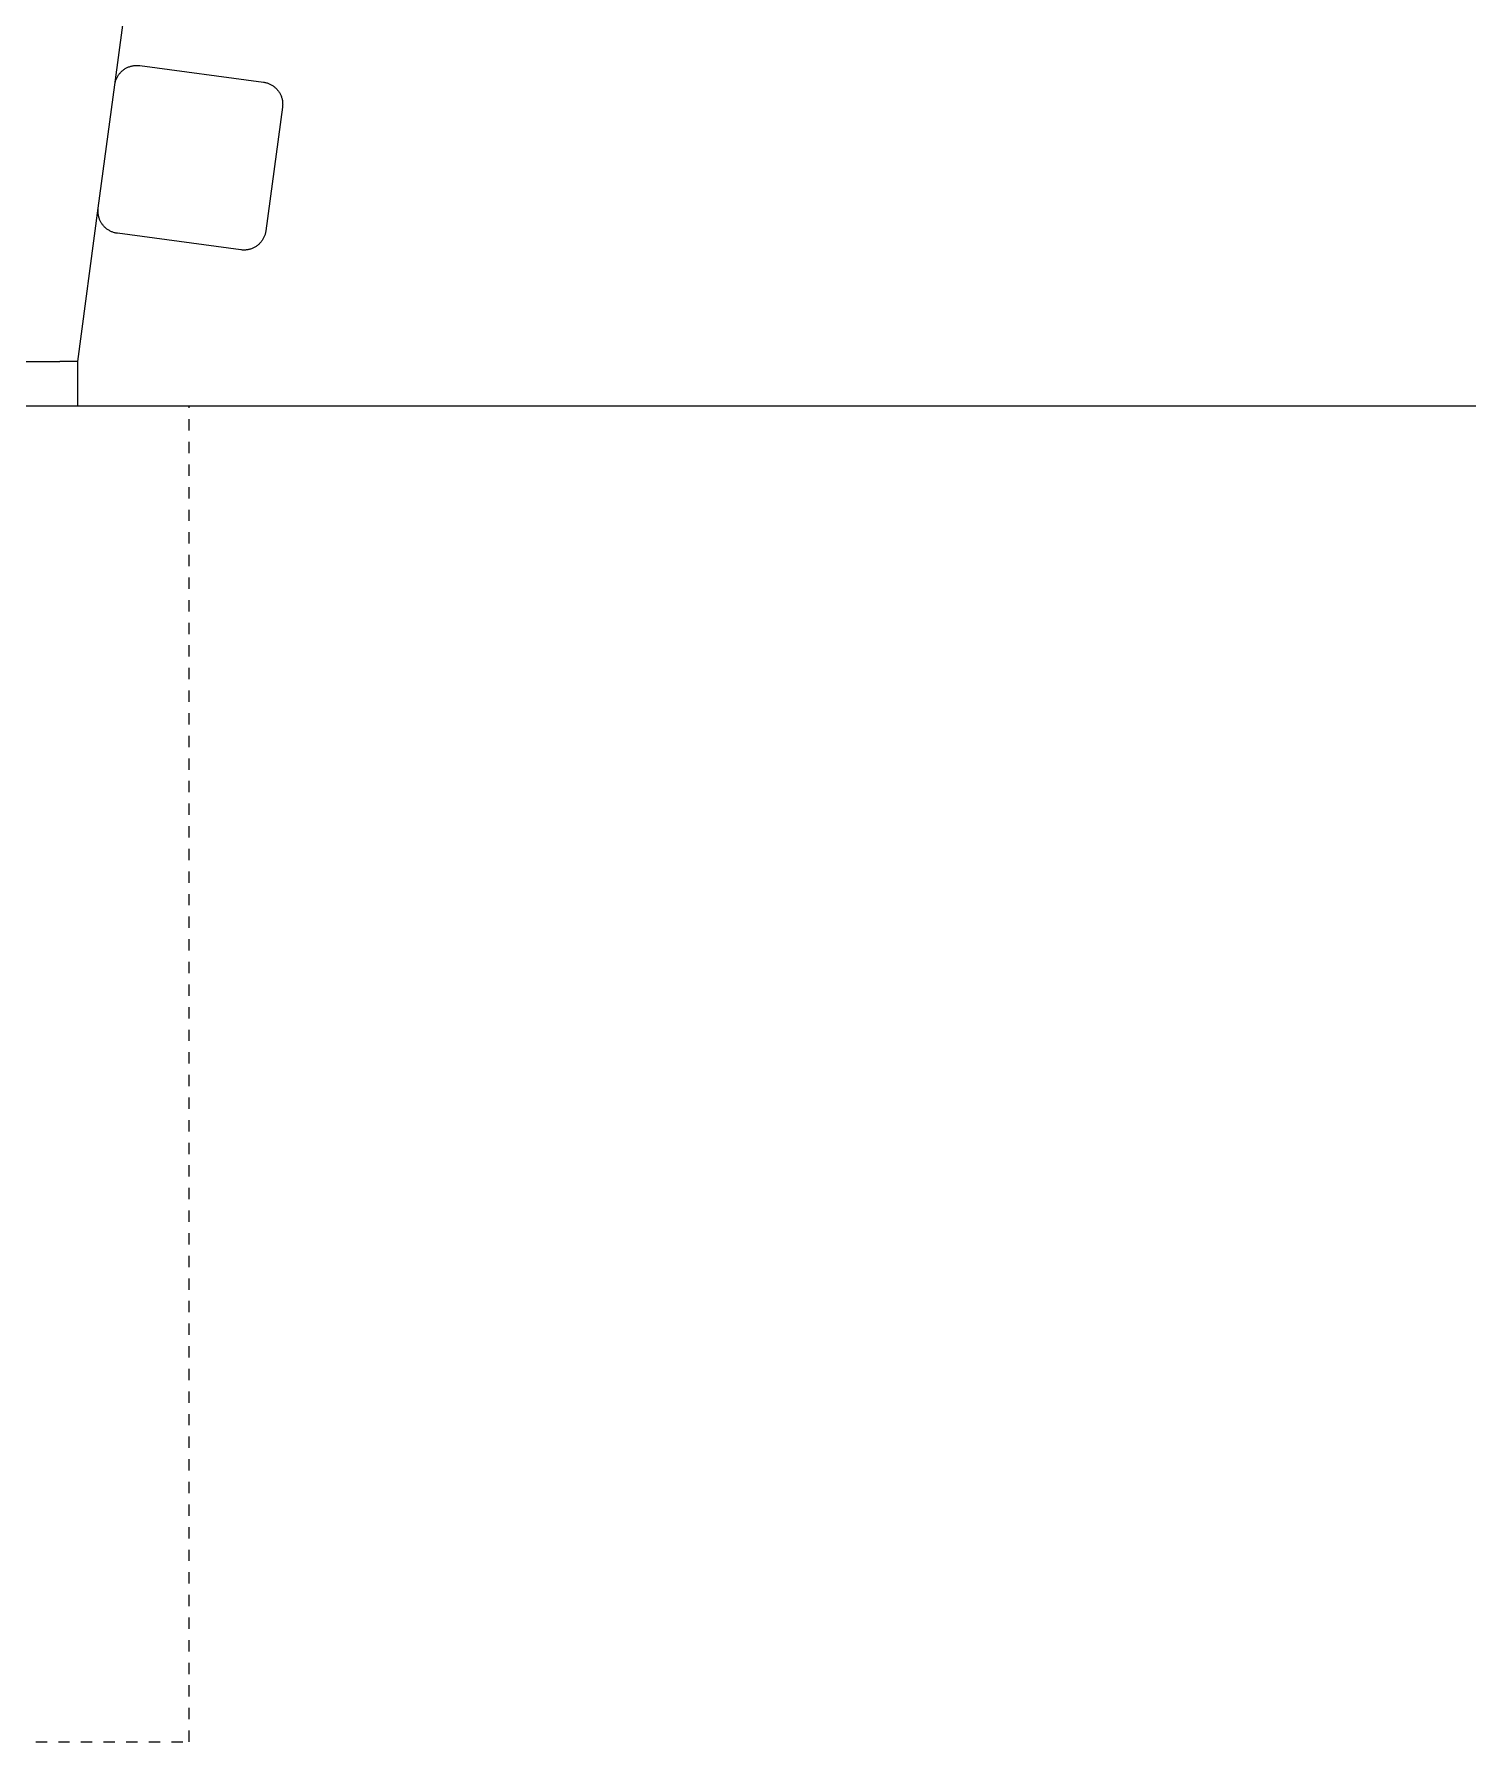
# Model space of a CAD drawing. Header units: inches. Extents: x -6 to 95, y -2 to 61.
# Drawn here: x 43.83 to 56.58, y 29.9 to 45.01 of the extents above; entities that cross this region are included whole.
import ezdxf

# ---------------------------------------------------------------- set-up
doc = ezdxf.new("R2010")
doc.units = ezdxf.units.IN
doc.linetypes.add('HIDDEN', pattern=[1.905, 1.27, -0.635])
doc.layers.add('ZANO_R', color=7, linetype='Continuous', lineweight=0)
doc.layers.add('ZANO_R_przerywana', color=250, linetype='HIDDEN', lineweight=0)

msp = doc.modelspace()

# ---------------------------------------------------------------- linework, layer by layer
at = {"layer": 'ZANO_R'}
for p, q in [((44.53976, 44.56025), (44.68643, 45.6534)), ((44.65592, 44.71445), (44.66212, 44.71705)), ((44.66212, 44.71705), (44.66841, 44.71943)), ((44.66841, 44.71943), (44.67478, 44.72159)), ((44.67478, 44.72159), (44.68122, 44.72354)), ((44.68122, 44.72354), (44.68772, 44.72526)), ((44.68772, 44.72526), (44.69427, 44.72676)), ((44.69427, 44.72676), (44.70088, 44.72804)), ((44.70088, 44.72804), (44.70752, 44.72909)), ((44.70752, 44.72909), (44.71419, 44.72991)), ((44.71419, 44.72991), (44.72089, 44.73051)), ((44.72089, 44.73051), (44.72761, 44.73088)), ((44.72761, 44.73088), (44.73433, 44.73101)), ((44.73433, 44.73101), (44.74106, 44.73092)), ((44.74106, 44.73092), (44.74777, 44.7306)), ((44.74777, 44.7306), (44.75448, 44.73004)), ((44.75448, 44.73004), (44.76116, 44.72926)), ((44.76116, 44.72926), (45.85431, 44.58259)), ((44.53976, 44.56025), (44.54077, 44.5669)), ((44.54077, 44.5669), (44.542, 44.57351)), ((44.542, 44.57351), (44.54346, 44.58007)), ((44.54346, 44.58007), (44.54514, 44.58659)), ((44.54514, 44.58659), (44.54705, 44.59304)), ((44.54705, 44.59304), (44.54917, 44.59942)), ((44.54917, 44.59942), (44.55151, 44.60572)), ((44.55151, 44.60572), (44.55407, 44.61194)), ((44.55407, 44.61194), (44.55683, 44.61807)), ((44.55683, 44.61807), (44.5598, 44.62411)), ((44.5598, 44.62411), (44.56298, 44.63004)), ((44.56298, 44.63004), (44.56636, 44.63585)), ((44.56636, 44.63585), (44.56993, 44.64155)), ((44.56993, 44.64155), (44.5737, 44.64712)), ((44.5737, 44.64712), (44.57765, 44.65256)), ((44.57765, 44.65256), (44.58179, 44.65786)), ((44.58179, 44.65786), (44.5861, 44.66302)), ((44.5861, 44.66302), (44.59059, 44.66803)), ((44.59059, 44.66803), (44.59525, 44.67288)), ((44.59525, 44.67288), (44.60007, 44.67757)), ((44.60007, 44.67757), (44.60505, 44.68209)), ((44.60505, 44.68209), (44.61018, 44.68644)), ((44.61018, 44.68644), (44.61545, 44.69061)), ((44.61545, 44.69061), (44.62087, 44.6946)), ((44.62087, 44.6946), (44.62642, 44.6984)), ((44.62642, 44.6984), (44.63209, 44.70201)), ((44.63209, 44.70201), (44.63788, 44.70542)), ((44.63788, 44.70542), (44.64379, 44.70864)), ((44.64379, 44.70864), (44.64981, 44.71165)), ((44.64981, 44.71165), (44.65592, 44.71445)), ((45.85431, 44.58259), (45.86095, 44.58158)), ((45.86095, 44.58158), (45.86757, 44.58035)), ((45.86757, 44.58035), (45.87413, 44.57889)), ((45.87413, 44.57889), (45.88064, 44.57721)), ((45.88064, 44.57721), (45.88709, 44.5753)), ((45.88709, 44.5753), (45.89347, 44.57318)), ((45.89347, 44.57318), (45.89978, 44.57084)), ((45.89978, 44.57084), (45.906, 44.56829)), ((45.906, 44.56829), (45.91213, 44.56552)), ((45.91213, 44.56552), (45.91816, 44.56255)), ((44.39309, 43.4671), (44.53976, 44.56025)), ((45.91816, 44.56255), (45.92409, 44.55937)), ((45.92409, 44.55937), (45.92991, 44.556)), ((45.92991, 44.556), (45.9356, 44.55242)), ((45.9356, 44.55242), (45.94118, 44.54866)), ((45.94118, 44.54866), (45.94662, 44.5447)), ((45.94662, 44.5447), (45.95192, 44.54056)), ((45.95192, 44.54056), (45.95708, 44.53625)), ((45.95708, 44.53625), (45.96208, 44.53176)), ((45.96208, 44.53176), (45.96693, 44.5271)), ((45.96693, 44.5271), (45.97162, 44.52228)), ((45.97162, 44.52228), (45.97614, 44.5173)), ((45.97614, 44.5173), (45.98049, 44.51217)), ((45.98049, 44.51217), (45.98467, 44.5069)), ((45.98467, 44.5069), (45.98865, 44.50148)), ((45.98865, 44.50148), (45.99246, 44.49594)), ((45.99246, 44.49594), (45.99607, 44.49026)), ((45.99607, 44.49026), (45.99948, 44.48447)), ((45.99948, 44.48447), (46.00269, 44.47856)), ((46.00269, 44.47856), (46.00571, 44.47255)), ((46.00571, 44.47255), (46.00851, 44.46643)), ((46.00851, 44.46643), (46.0111, 44.46023)), ((46.0111, 44.46023), (46.01348, 44.45394)), ((46.01348, 44.45394), (46.01565, 44.44757)), ((46.01565, 44.44757), (46.01759, 44.44113)), ((46.01759, 44.44113), (46.01932, 44.43463)), ((46.01932, 44.43463), (46.02082, 44.42808)), ((46.02082, 44.42808), (46.0221, 44.42147)), ((46.0221, 44.42147), (46.02315, 44.41483)), ((46.02315, 44.41483), (46.02397, 44.40816)), ((46.02332, 44.3612), (45.87665, 43.26805)), ((46.0241, 44.36787), (46.02332, 44.3612)), ((46.02397, 44.40816), (46.02457, 44.40146)), ((46.02465, 44.37458), (46.0241, 44.36787)), ((46.02457, 44.40146), (46.02493, 44.39474)), ((46.02497, 44.38129), (46.02465, 44.37458)), ((46.02493, 44.39474), (46.02507, 44.38802)), ((46.02507, 44.38802), (46.02497, 44.38129)), ((44.21125, 42.11186), (44.39309, 43.4671)), ((44.39134, 43.44028), (44.39143, 43.447)), ((44.39148, 43.43355), (44.39134, 43.44028)), ((44.39143, 43.447), (44.39176, 43.45372)), ((44.39184, 43.42684), (44.39148, 43.43355)), ((44.39176, 43.45372), (44.39231, 43.46042)), ((44.39244, 43.42014), (44.39184, 43.42684)), ((44.39231, 43.46042), (44.39309, 43.4671)), ((44.39326, 43.41346), (44.39244, 43.42014)), ((44.39431, 43.40682), (44.39326, 43.41346)), ((44.39559, 43.40022), (44.39431, 43.40682)), ((44.39709, 43.39366), (44.39559, 43.40022)), ((44.39881, 43.38716), (44.39709, 43.39366)), ((44.40076, 43.38072), (44.39881, 43.38716)), ((44.40292, 43.37436), (44.40076, 43.38072)), ((44.4053, 43.36807), (44.40292, 43.37436)), ((44.4079, 43.36186), (44.4053, 43.36807)), ((44.4107, 43.35575), (44.4079, 43.36186)), ((44.41371, 43.34974), (44.4107, 43.35575)), ((44.41693, 43.34383), (44.41371, 43.34974)), ((44.42034, 43.33803), (44.41693, 43.34383)), ((44.42395, 43.33236), (44.42034, 43.33803)), ((44.42775, 43.32681), (44.42395, 43.33236)), ((44.43174, 43.3214), (44.42775, 43.32681)), ((44.43591, 43.31612), (44.43174, 43.3214)), ((44.44026, 43.31099), (44.43591, 43.31612)), ((44.44479, 43.30602), (44.44026, 43.31099)), ((44.44947, 43.30119), (44.44479, 43.30602)), ((44.45433, 43.29654), (44.44947, 43.30119)), ((44.45933, 43.29205), (44.45433, 43.29654)), ((44.46449, 43.28773), (44.45933, 43.29205)), ((44.46979, 43.28359), (44.46449, 43.28773)), ((44.47523, 43.27964), (44.46979, 43.28359)), ((44.4808, 43.27587), (44.47523, 43.27964)), ((44.4865, 43.2723), (44.4808, 43.27587)), ((44.49232, 43.26892), (44.4865, 43.2723)), ((44.49824, 43.26575), (44.49232, 43.26892)), ((44.50428, 43.26277), (44.49824, 43.26575)), ((44.51041, 43.26001), (44.50428, 43.26277)), ((44.51663, 43.25746), (44.51041, 43.26001)), ((44.52293, 43.25512), (44.51663, 43.25746)), ((44.52932, 43.25299), (44.52293, 43.25512)), ((44.53577, 43.25109), (44.52932, 43.25299)), ((44.54228, 43.24941), (44.53577, 43.25109)), ((44.54884, 43.24795), (44.54228, 43.24941)), ((44.55545, 43.24671), (44.54884, 43.24795)), ((44.5621, 43.2457), (44.55545, 43.24671)), ((45.65525, 43.09903), (44.5621, 43.2457)), ((45.85958, 43.21022), (45.85661, 43.20419)), ((45.86234, 43.21635), (45.85958, 43.21022)), ((45.8649, 43.22257), (45.86234, 43.21635)), ((45.86724, 43.22888), (45.8649, 43.22257)), ((45.86936, 43.23526), (45.86724, 43.22888)), ((45.87126, 43.24171), (45.86936, 43.23526)), ((45.87295, 43.24822), (45.87126, 43.24171)), ((45.87441, 43.25479), (45.87295, 43.24822)), ((45.87564, 43.2614), (45.87441, 43.25479)), ((45.87665, 43.26805), (45.87564, 43.2614)), ((45.66193, 43.09825), (45.65525, 43.09903)), ((45.66863, 43.0977), (45.66193, 43.09825)), ((45.67535, 43.09738), (45.66863, 43.0977)), ((45.68208, 43.09728), (45.67535, 43.09738)), ((45.6888, 43.09742), (45.68208, 43.09728)), ((45.69551, 43.09779), (45.6888, 43.09742)), ((45.70221, 43.09838), (45.69551, 43.09779)), ((45.70889, 43.0992), (45.70221, 43.09838)), ((45.71553, 43.10026), (45.70889, 43.0992)), ((45.72213, 43.10153), (45.71553, 43.10026)), ((45.72869, 43.10303), (45.72213, 43.10153)), ((45.73519, 43.10476), (45.72869, 43.10303)), ((45.74163, 43.1067), (45.73519, 43.10476)), ((45.74799, 43.10887), (45.74163, 43.1067)), ((45.75428, 43.11125), (45.74799, 43.10887)), ((45.76049, 43.11384), (45.75428, 43.11125)), ((45.7666, 43.11665), (45.76049, 43.11384)), ((45.77262, 43.11966), (45.7666, 43.11665)), ((45.77852, 43.12287), (45.77262, 43.11966)), ((45.78432, 43.12629), (45.77852, 43.12287)), ((45.78999, 43.1299), (45.78432, 43.12629)), ((45.79554, 43.1337), (45.78999, 43.1299)), ((45.80095, 43.13769), (45.79554, 43.1337)), ((45.80623, 43.14186), (45.80095, 43.13769)), ((45.81136, 43.14621), (45.80623, 43.14186)), ((45.81634, 43.15073), (45.81136, 43.14621)), ((45.82116, 43.15542), (45.81634, 43.15073)), ((45.82582, 43.16027), (45.82116, 43.15542)), ((45.8303, 43.16528), (45.82582, 43.16027)), ((45.83462, 43.17043), (45.8303, 43.16528)), ((45.83876, 43.17574), (45.83462, 43.17043)), ((45.84271, 43.18118), (45.83876, 43.17574)), ((45.84648, 43.18675), (45.84271, 43.18118)), ((45.85005, 43.19244), (45.84648, 43.18675)), ((45.85343, 43.19826), (45.85005, 43.19244)), ((45.85661, 43.20419), (45.85343, 43.19826)), ((37.41207, 42.11186), (44.04827, 42.11186)), ((44.04827, 42.11186), (44.0542, 42.11186)), ((44.21176, 42.11186), (44.0542, 42.11186)), ((44.21176, 41.71796), (44.21176, 42.11186)), ((29.44018, 41.71796), (45.19653, 41.71796))]:
    msp.add_line(p, q, dxfattribs=at)
msp.add_lwpolyline([(-5.56497, 41.71796), (56.58362, 41.71796)], dxfattribs=at)
at = {"layer": 'ZANO_R_przerywana', "ltscale": 0.05}
for p, q in [((45.19653, 29.90069), (45.19653, 41.71796)), ((29.44018, 29.90069), (45.19653, 29.90069))]:
    msp.add_line(p, q, dxfattribs=at)

doc.saveas('drawing.dxf')
